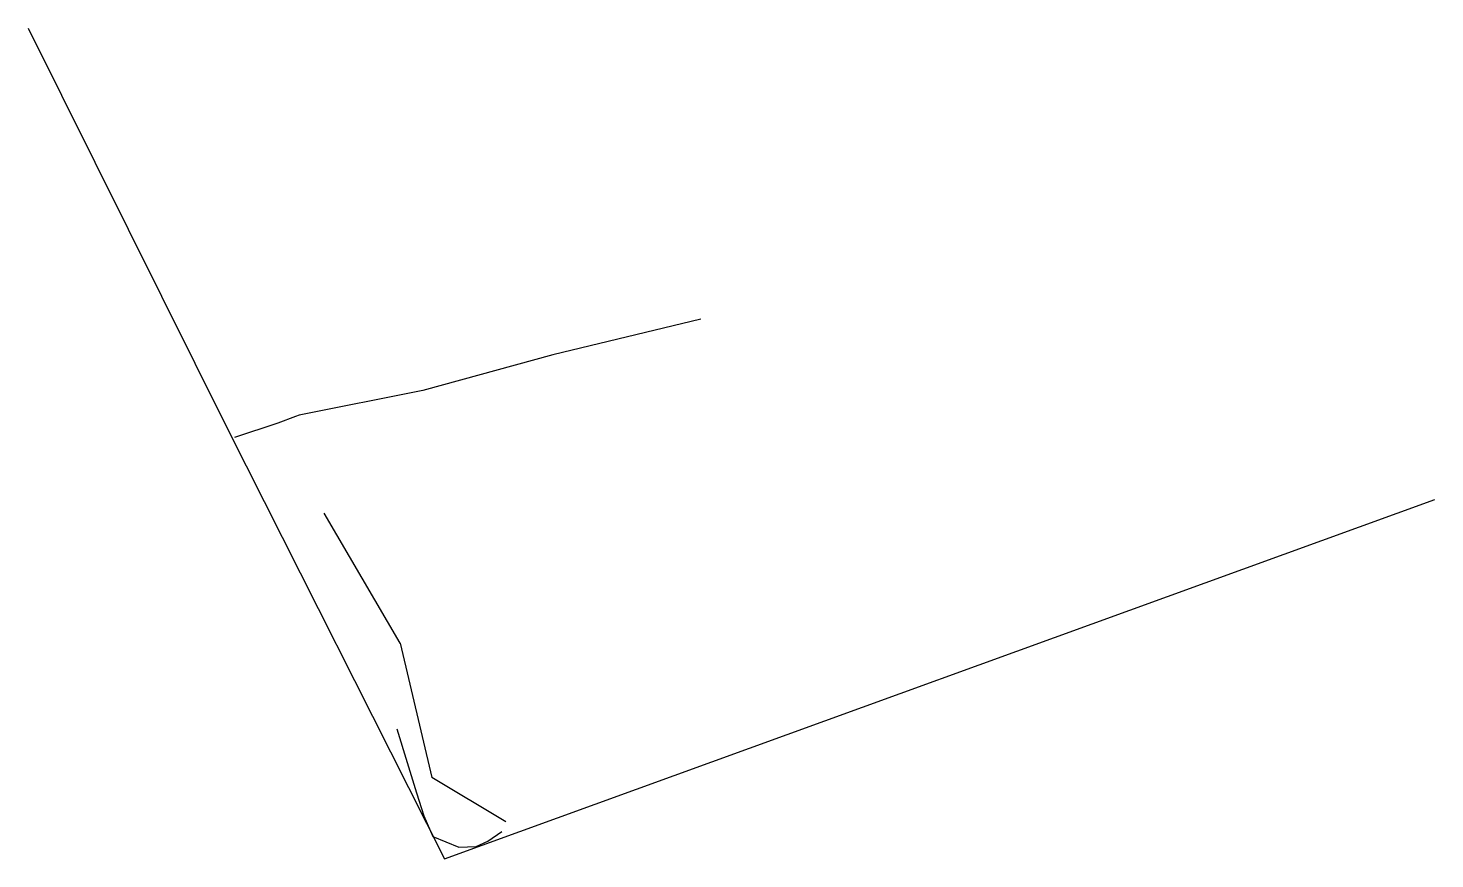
# Model space of a CAD drawing. Extents: x -87238 to 8567886, y -105094 to 8517995.
# Drawn here: x 1412595.9 to 1412777.5, y 4931531.3 to 4931638.5 of the extents above.
import ezdxf

# ---------------------------------------------------------------- set-up
doc = ezdxf.new("R2010")
doc.units = 0
doc.header["$MEASUREMENT"] = 0
doc.layers.get('0').update_dxf_attribs({"linetype": 'CONTINUOUS'})

msp = doc.modelspace()

# ---------------------------------------------------------------- linework, layer by layer
at = {"color": 30, "true_color": 0xf26722}
msp.add_lwpolyline([(1412595.91, 4931638.53), (1412621.72, 4931586.61), (1412649.66, 4931531.29), (1412777.49, 4931577.69)], dxfattribs=at)
msp.add_polyline3d([(1412682.75, 4931600.96, 49.87), (1412663.64, 4931596.34, 53.91), (1412646.86, 4931591.75, 58.46), (1412630.89, 4931588.55, 64.61), (1412630.41, 4931588.4, 64.58), (1412628.13, 4931587.55, 64.92), (1412622.54, 4931585.67, 65.73)], dxfattribs=at)
at = {"color": 1}
for points in [[(1412643.91, 4931559.13, 69.81), (1412634.14, 4931575.93, 0)], [(1412643.91, 4931559.13, 69.81), (1412648.01, 4931541.8, 73.93)], [(1412643.51, 4931548.07, 74.4), (1412644.83, 4931543.72, 75.27), (1412646.03, 4931539.83, 76.74), (1412646.99, 4931536.82, 77.77), (1412648.15, 4931534.19, 78.31), (1412651.5, 4931532.78, 77.48), (1412653.74, 4931532.89, 76.51), (1412655.25, 4931533.57, 75.86), (1412657.05, 4931534.8, 74.68)], [(1412657.56, 4931536.07, 73.97), (1412648.01, 4931541.8, 73.93)]]:
    msp.add_polyline3d(points, dxfattribs=at)

doc.saveas('drawing.dxf')
